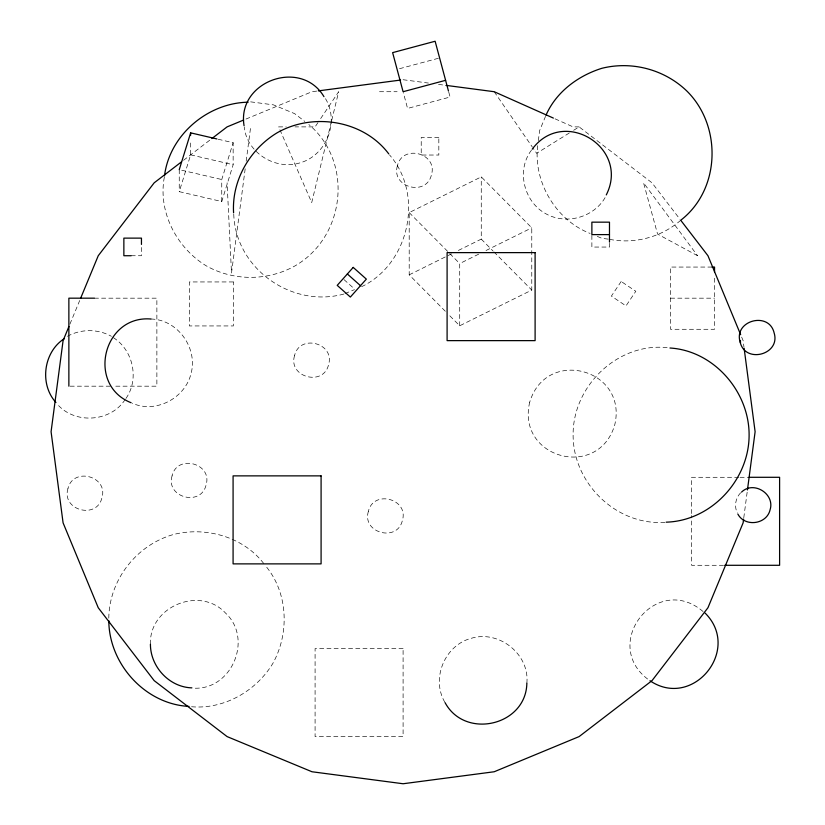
<?xml version="1.0" encoding="UTF-8"?>
<svg xmlns="http://www.w3.org/2000/svg" width="825" height="825" viewBox="0 0 825 825"><rect width="100%" height="100%" fill="white"/><g stroke="black" fill="none" stroke-linecap="round" stroke-linejoin="round"><path stroke-width="0.62" stroke-dasharray="4.12 3.09" d="M164.33 177.21C157.771 211.984 176.797 248.16 206.673 266.083C233.764 281.119 267.578 281.119 294.669 266.083C345.335 237.157 353.729 162.432 308.849 124.534M108.797 618.142C109.251 579.666 136.868 544.593 173.858 534.404C206.374 526.36 243.911 537.034 264.299 564.269M150.418 644.191C148.933 606.592 200.001 585.441 225.534 613.078C253.182 638.622 232.031 689.679 194.422 688.194M245.169 168.836L231.505 273.075L227.092 182.82M246.17 161.205L250.666 126.885M537.653 145.705C533.27 181.985 555.937 220.213 590.092 233.423M538.323 140.652L539.653 130.525L545.511 116.377M526.855 683.183C529.763 654.462 499.342 630.053 471.797 638.148C444.737 644.861 430.691 678.769 445.077 702.653M743.779 517.78L747.285 491.205M331.403 121.605L311.716 202.548L278.644 126.885L286.182 126.885M331.712 120.357L338.673 91.719L318.667 121.553M218.14 139.239L233.145 142.715L233.145 164.722L221.75 201.527L179.252 191.658L190.637 154.852L190.637 140.188M221.75 201.527L221.75 179.52L233.145 142.715M69.919 324.122L79.685 300.537M317.955 122.616L315.088 126.885L294.979 126.885M125.173 399.444C110.633 422.483 73.899 424.524 56.729 403.497M125.947 398.434C139.755 378.923 132.98 349.14 112.406 337.074M531.424 150.233C516.244 170.043 523.648 201.279 545.201 213.386C565.517 225.287 593.66 217.748 605.303 197.278M740.633 492.793C735.529 498.032 733.951 506.447 737.395 512.985M183.552 160.297L210.891 139.312M680.728 220.254C661.65 237.115 634.415 244.386 609.469 239.302M569.312 132.98L536.652 153.306L533.053 148.088M573.664 130.267L579.109 126.885L652.008 182.82L679.955 219.244M445.283 311.231L409.2 274.828L409.2 212.602L481.264 176.88L531.774 227.844L531.774 290.07L459.711 325.782L448.882 314.872M409.2 274.828L451.522 253.852M458.38 250.449L481.264 239.116L481.264 176.88M459.711 325.782L459.711 263.557L479.16 253.925M486.018 250.522L531.774 227.844M245.953 119.068L311.984 91.719L317.048 91.049M67.392 336.301C80.943 328.783 97.845 328.783 111.396 336.301M345.046 293.556L354.482 289.647M361.556 286.718C409.2 264.072 424.473 194.834 389.534 154.914M399.537 68.702L438.395 58.286M343.87 294.04C291.772 308.313 235.383 268.558 233.753 214.098M664.909 522.349C616.285 525.721 572.911 483.254 573.107 434.837C572.777 385.244 618.936 341.447 668.704 347.841M379.521 91.719L397.114 91.719M579.109 126.885L573.107 126.885L554.544 118.604M131.154 255.729L141.457 255.729L141.457 245.675M712.027 267.063L670.539 267.063L670.539 329.288L714.543 329.288L714.543 275.777M94.38 298.176L156.874 298.176L156.874 386.183L113.51 386.183M670.539 298.176L714.543 298.176M70.146 386.183L112.231 386.183M738.798 477.293L691.608 477.293L691.608 514.274M740.066 477.293L747.728 477.293M723.494 565.29L691.608 565.29L691.608 515.553M403.095 79.726L428.402 83.057M438.529 84.387L446.119 85.388M250.666 101.857L273.446 104.858L294.669 113.654L304.796 121.419M608.211 239.137L601.879 238.312L597.166 236.352M150.944 319.017C177.86 319.553 198.268 348.377 190.915 374.076C184.728 398.475 155.482 413.727 132.299 403.229M191.575 706.747C224.122 709.51 256.132 691.082 272.848 663.413C289.761 632.961 288.152 592.123 265.083 565.28M190.637 154.852L233.145 164.722M181.748 170.239L221.75 179.52M703.086 611.531C655.927 571.416 599.022 645.573 649.976 680.749M344.015 279.623L354.338 288.822M481.264 239.116L492.989 250.944M493.886 251.852L531.774 290.07M409.2 212.602L448.882 252.636M449.79 253.553L459.711 263.557M494.206 91.719L532.342 147.036M741.654 337.095L743.119 340.632L743.944 346.954M325.514 98.691C339.9 122.564 325.854 156.472 298.794 163.195C274.57 170.032 246.737 152.336 244.241 127.019M448.769 92.153L450.079 97.041L407.571 108.426L403.322 92.555M609.479 243.323L609.479 247.057L591.876 247.057L591.876 234.609M179.252 169.661L179.252 191.658M67.939 488.658C61.256 510.273 96.907 519.832 101.939 497.774C108.611 476.149 72.961 466.599 67.939 488.658M172.085 475.85C165.402 497.465 201.063 507.014 206.085 484.956C212.767 463.341 177.107 453.781 172.085 475.85M294.556 355.606C287.873 377.221 323.534 386.781 328.556 364.722C335.228 343.097 299.578 333.548 294.556 355.606M397.433 165.763C390.751 187.378 426.412 196.938 431.434 174.869C438.116 153.254 402.456 143.705 397.433 165.763M368.383 511.376C361.711 532.991 397.361 542.551 402.383 520.482C409.066 498.867 373.416 489.318 368.383 511.376M529.702 402.218C516.275 458.37 598.269 480.336 614.708 424.999C628.145 368.858 546.15 346.882 529.702 402.218M621.184 281.48L611.387 296.093L626 305.9L635.807 291.277L621.184 281.48M438.828 137.424L421.224 137.424L421.224 155.028L438.828 155.028L438.828 137.424M233.331 281.944L189.327 281.944L189.327 325.937L233.331 325.937L233.331 281.944M403.095 648.584L315.088 648.584L315.088 736.591L403.095 736.591L403.095 648.584M697.558 255.729L657.587 234.104L643.531 182.82L697.558 255.729"/><path stroke-width="1.24" d="M164.495 175.942C169.414 135.29 207.498 102.888 248.139 102.197M526.855 683.183C526.123 725.629 465.135 739.86 445.077 702.653M743.614 519.049L743.119 522.844L707.953 607.747L652.008 680.646L579.109 736.591L494.206 771.757L403.095 783.75L311.984 771.757L227.092 736.591L154.182 680.646L98.247 607.747L63.082 522.844L51.078 431.733L63.082 340.632L68.939 326.483M747.45 489.947L755.112 431.733L744.119 348.222M179.252 169.661L190.637 132.856L216.892 138.94M80.664 298.176L98.247 255.729L154.182 182.82L181.521 161.844M546.006 115.201C556.112 91.998 578.088 75.714 601.879 68.3C631.95 60.782 664.61 69.537 686.885 91.07C722.215 125.936 720.514 189.616 680.728 220.254L707.953 255.729L740.675 334.733M606.282 194.917C630.166 147.737 563.475 106.559 532.197 149.222M211.901 138.538L227.092 126.885L243.602 120.048M64.35 338.632C43.467 351.955 39.229 384.202 55.945 402.487M741.551 492.102C753.452 480.336 775.17 493.897 770.086 509.798C766.765 524.483 744.841 527.371 737.839 514.047M445.603 80.324L403.095 91.719L392.628 52.635L435.126 41.25L448.48 91.07M318.316 90.884L400.568 80.056M666.167 522.173C711.459 520.905 749.255 479.748 749.11 434.837C749.141 391.473 713.8 350.697 669.972 348.006M609.479 234.609L591.876 234.609L591.876 222.162L609.479 222.162L609.479 242.076M131.154 255.729L123.863 255.729L123.863 238.126L141.457 238.126L141.457 244.417M712.027 267.063L714.543 267.063L714.543 272.044M94.38 298.176L68.867 298.176L68.867 386.183M739.942 340.632L740.53 340.632M740.138 342.076C745.161 364.134 780.821 354.575 774.139 332.96C769.117 310.901 733.456 320.461 740.138 342.076L740.716 342.076M748.997 477.293L779.604 477.293L779.604 565.29L724.762 565.29M446.119 85.388L494.206 91.719L553.379 118.088M150.944 319.017C103.032 314.985 86.347 385.017 131.123 402.744M191.895 687.864C169.249 687.225 150.356 666.652 150.418 644.191M189.038 706.417C145.262 704.23 109.055 664.115 108.797 620.678M649.976 680.749C693 709.84 741.902 649.636 705.107 613.078M347.356 273.972L360.494 285.687M388.761 153.893C363.567 120.244 313.088 112.169 277.087 132.825C249.707 149.346 231.608 180.665 233.588 212.829M323.957 96.659C300.97 58.008 236.62 81.355 244.066 125.751M190.637 132.856L190.637 135.3M353.213 267.403L337.219 285.357L350.357 297.062L366.352 279.118L353.213 267.403M535.105 252.625L447.098 252.625L447.098 340.632L535.105 340.632L535.105 252.625M321.09 475.87L233.083 475.87L233.083 563.877L321.09 563.877L321.09 475.87"/></g></svg>
